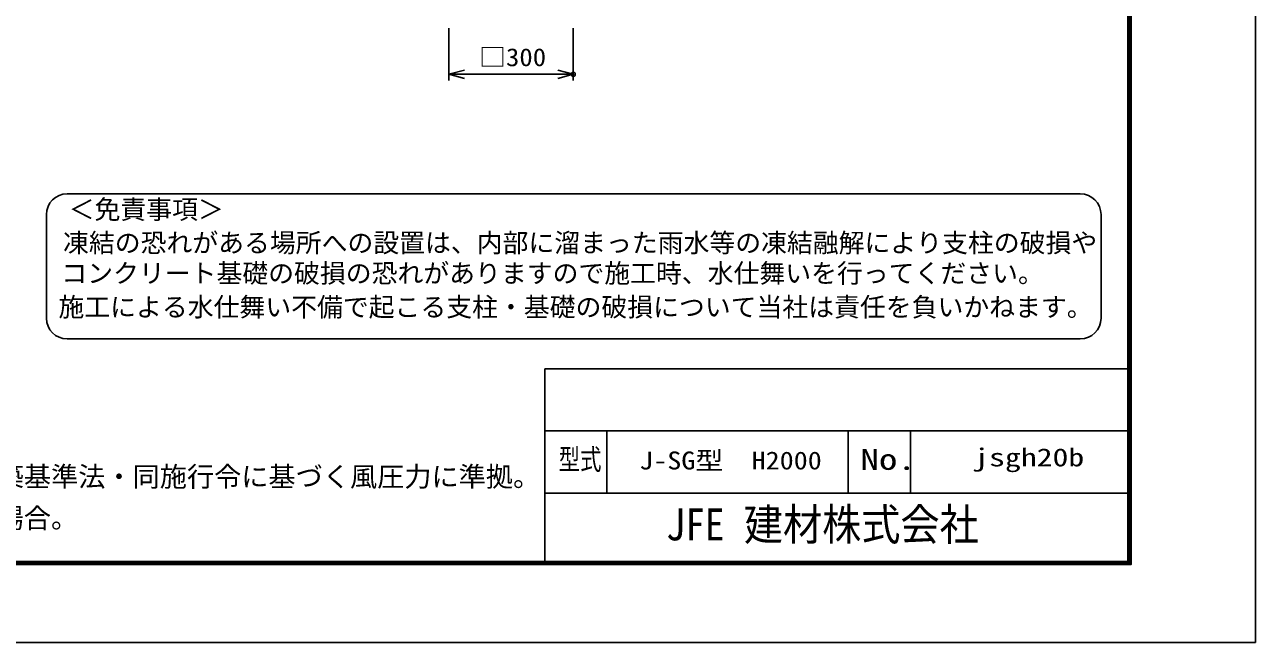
# Model space of a CAD drawing. Units: millimetres, scale not verified. Extents: x -4455 to 4455, y -3150 to 3150.
# Drawn here: x 1484 to 4455, y -3150 to -1660 of the extents above; entities that cross this region are included whole.
import ezdxf
from ezdxf.enums import TextEntityAlignment as Align

# ---------------------------------------------------------------- set-up
doc = ezdxf.new("R2010")
doc.units = ezdxf.units.MM
doc.header["$LTSCALE"] = 20
doc.header["$PDMODE"] = 32
doc.header["$PDSIZE"] = 10
for name, color, linetype, lineweight in [('0-3_0', 7, 'Continuous', 25), ('0-6_寸法', 4, 'Continuous', 25), ('0-9_LAYER15', 1, 'Continuous', 25), ('1-9_D-TTL-TXT', 2, 'Continuous', 25)]:
    doc.layers.add(name, color=color, linetype=linetype, lineweight=lineweight)
doc.layers.add('0-7_DEFPOINTS', color=7, linetype='Continuous')
doc.layers.add('1-8_WAKU', color=7, linetype='Continuous')
doc.styles.add('ＭＳ ゴシック', font='')
doc.styles.get('ＭＳ ゴシック').set_extended_font_data('MS Gothic')

# ---------------------------------------------------------------- blocks, each defined once
blk = doc.blocks.new('_Open30')
at = {"layer": '0-6_寸法'}
blk.add_line((0, 0), (-20, 0), dxfattribs=at)
blk.add_lwpolyline([(-20, 5.36), (0, 0), (-20, -5.36)], dxfattribs=at)

msp = doc.modelspace()

# ---------------------------------------------------------------- linework, layer by layer
at = {"layer": '0-3_0'}
for p, q in [((2740, -2490.12), (2740, -2955.12)), ((2740, -2490.12), (4147.61, -2490.12)), ((2740, -2640.12), (4147.61, -2640.12)), ((2890, -2640.12), (2890, -2790.12)), ((3472.61, -2640.12), (3472.61, -2790.12)), ((3622.61, -2640.12), (3622.61, -2790.12)), ((2740, -2790.12), (4147.61, -2790.12))]:
    msp.add_line(p, q, dxfattribs=at)
at = {"layer": '0-3_0', "color": 3}
msp.add_lwpolyline([(-4454.89, 3149.88), (4455.11, 3149.88), (4455.11, -3150.12), (-4454.89, -3150.12)], close=True, dxfattribs=at)
at = {"layer": '0-3_0'}
for points in [[(-4154.89, 2962.38), (4155.11, 2962.38), (4155.11, -2962.62), (-4154.89, -2962.62)], [(-4153.01, 2960.51), (4153.24, 2960.51), (4153.24, -2960.74), (-4153.01, -2960.74)], [(-4151.14, 2958.63), (4151.36, 2958.63), (4151.36, -2958.87), (-4151.14, -2958.87)], [(-4149.26, 2956.76), (4149.49, 2956.76), (4149.49, -2956.99), (-4149.26, -2956.99)], [(-4147.39, 2954.88), (4147.61, 2954.88), (4147.61, -2955.12), (-4147.39, -2955.12)]]:
    msp.add_lwpolyline(points, close=True, dxfattribs=at)
at = {"layer": '0-7_DEFPOINTS'}
msp.add_point((2808.62, -1779.67), dxfattribs=at)
at = {"layer": '0-9_LAYER15'}
for p, q in [((2508.62, -1667.97), (2508.62, -1794.67)), ((2808.62, -1667.97), (2808.62, -1794.67))]:
    msp.add_line(p, q, dxfattribs=at)
at = {"layer": '0-9_LAYER15', "color": 2}
msp.add_line((2546.12, -1779.67), (2771.12, -1779.67), dxfattribs=at)
at = {"layer": '1-9_D-TTL-TXT'}
for p, q in [((4032.59, -2068.02), (1587.04, -2068.02)), ((1537.04, -2118.02), (1537.04, -2368.02)), ((4082.59, -2368.02), (4082.59, -2118.02)), ((1587.04, -2418.02), (4032.59, -2418.02))]:
    msp.add_line(p, q, dxfattribs=at)
for centre, start, end in [((1587.04, -2118.02), 90, 180), ((4032.59, -2118.02), 0, 90), ((1587.04, -2368.02), 180, 270), ((4032.59, -2368.02), 270, 0)]:
    msp.add_arc(centre, 50, start, end, dxfattribs=at)

# ---------------------------------------------------------------- block references
at = {"layer": '0-9_LAYER15', "xscale": 1.875, "yscale": 1.875, "rotation": 180}
msp.add_blockref('_Open30', (2508.62, -1779.67), dxfattribs=at)
at = {"layer": '0-9_LAYER15', "xscale": 1.875, "yscale": 1.875}
msp.add_blockref('_Open30', (2808.62, -1779.67), dxfattribs=at)

# ---------------------------------------------------------------- texts
at = {"layer": '0-3_0', "style": 'ＭＳ ゴシック'}
for s, width, p in [('型式', 0.75, (2773.43, -2749.01)), ('No.', 1.3, (3501.81, -2749.01))]:
    msp.add_text(s, height=50.51, dxfattribs=dict(at, width=width)).set_placement(p, align=Align.BOTTOM_LEFT)
at = {"layer": '0-9_LAYER15', "color": 3, "style": 'ＭＳ ゴシック', "width": 1.1}
msp.add_text('□300', height=43.26, dxfattribs=at).set_placement((2581.21, -1773), align=Align.BOTTOM_LEFT)
at = {"layer": '1-8_WAKU', "style": 'ＭＳ ゴシック'}
for s, height, width, p in [('J-SG型\u3000H2000', 43.3, 1.15, (2967.84, -2745.94)), ('jsgh20b', 43.3, 1.3, (3774.01, -2738.44)), ('JFE 建材株式会社', 76.97, 0.9, (3031.98, -2927.14))]:
    msp.add_text(s, height=height, dxfattribs=dict(at, width=width)).set_placement(p, align=Align.BOTTOM_LEFT)
at = {"layer": '1-9_D-TTL-TXT', "color": 7, "style": 'ＭＳ ゴシック'}
for s, height, p in [('＜免責事項＞ \u3000\u3000', 45.75, (1590.75, -2142.2)), ('凍結の恐れがある場所への設置は、内部に溜まった雨水等の凍結融解により支柱の破損や', 45.75, (1577.22, -2222.69)), ('コンクリート基礎の破損の恐れがありますので施工時、水仕舞いを行ってください。', 45.75, (1573.11, -2296.12)), ('施工による水仕舞い不備で起こる支柱・基礎の破損について当社は責任を負いかねます。 ', 45.75, (1566.12, -2377.61)), ('（設計条件）風荷重：昭和57年改正 建築基準法・同施行令に基づく風圧力に準拠。', 48.09, (269.4, -2788.72)), ('（基礎条件）長期許容地耐力98kN/㎡の場合。', 48.09, (269.4, -2888.72))]:
    msp.add_text(s, height=height, dxfattribs=at).set_placement(p, align=Align.BOTTOM_LEFT)

doc.saveas('drawing.dxf')
